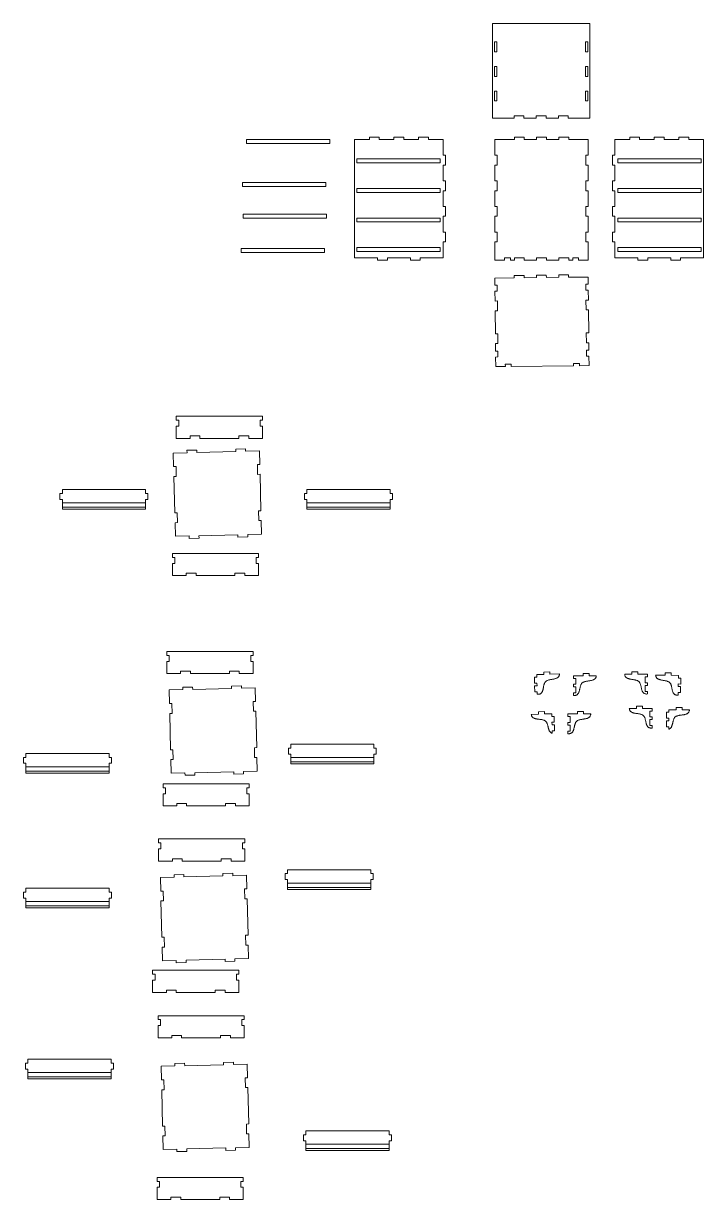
# Model space of a CAD drawing. Header units: millimetres. Extents: x -2066 to 5505, y -2840 to 3131.
# Drawn here: x -2066 to 1388, y -2840 to 3131 of the extents above; entities that cross this region are included whole.
import ezdxf

# ---------------------------------------------------------------- set-up
doc = ezdxf.new("R2010")
doc.units = ezdxf.units.MM

msp = doc.modelspace()

# ---------------------------------------------------------------- linework, layer by layer
at = {"color": 7, "linetype": 'Continuous', "lineweight": 15}
for p, q in [((316.3, 2650.8), (316.3, 3131)), ((810.3, 3131), (316.3, 3131)), ((810.3, 3131), (810.3, 2650.8)), ((338.3, 3037.8), (326.3, 3037.8)), ((326.3, 2987.8), (326.3, 3037.8)), ((338.3, 2987.8), (326.3, 2987.8)), ((338.3, 2987.8), (338.3, 3037.8)), ((788.3, 3037.8), (800.3, 3037.8)), ((788.3, 3037.8), (788.3, 2987.8)), ((788.3, 2987.8), (800.3, 2987.8)), ((800.3, 3037.8), (800.3, 2987.8)), ((326.3, 2862.8), (326.3, 2912.8)), ((338.3, 2912.8), (326.3, 2912.8)), ((338.3, 2862.8), (338.3, 2912.8)), ((788.3, 2912.8), (788.3, 2862.8)), ((788.3, 2912.8), (800.3, 2912.8)), ((800.3, 2912.8), (800.3, 2862.8)), ((338.3, 2862.8), (326.3, 2862.8)), ((788.3, 2862.8), (800.3, 2862.8)), ((326.3, 2737.8), (326.3, 2787.8)), ((338.3, 2787.8), (326.3, 2787.8)), ((338.3, 2737.8), (338.3, 2787.8)), ((788.3, 2787.8), (788.3, 2737.8)), ((788.3, 2787.8), (800.3, 2787.8)), ((800.3, 2787.8), (800.3, 2737.8)), ((338.3, 2737.8), (326.3, 2737.8)), ((788.3, 2737.8), (800.3, 2737.8)), ((425.5, 2650.8), (316.3, 2650.8)), ((475.5, 2662.8), (425.5, 2662.8)), ((425.5, 2662.8), (425.5, 2650.8)), ((475.5, 2662.8), (475.5, 2650.8)), ((538.3, 2650.8), (475.5, 2650.8)), ((588.3, 2662.8), (538.3, 2662.8)), ((538.3, 2662.8), (538.3, 2650.8)), ((588.3, 2662.8), (588.3, 2650.8)), ((651.2, 2650.8), (588.3, 2650.8)), ((701.2, 2662.8), (651.2, 2662.8)), ((651.2, 2662.8), (651.2, 2650.8)), ((701.2, 2662.8), (701.2, 2650.8)), ((810.3, 2650.8), (701.2, 2650.8)), ((-933.6, 2542.1), (-510.6, 2542.1)), ((-933.6, 2522.1), (-933.6, 2542.1)), ((-933.6, 2522.1), (-510.6, 2522.1)), ((-510.6, 2522.1), (-510.6, 2542.1)), ((-384.2, 1942.1), (-384.2, 2542.1)), ((-384.2, 2542.1), (-309.2, 2542.1)), ((-309.2, 2542.1), (-309.2, 2554.1)), ((-309.2, 2554.1), (-259.2, 2554.1)), ((-259.2, 2554.1), (-259.2, 2542.1)), ((-259.2, 2542.1), (-184.2, 2542.1)), ((-184.2, 2542.1), (-184.2, 2554.1)), ((-184.2, 2554.1), (-134.2, 2554.1)), ((-134.2, 2554.1), (-134.2, 2542.1)), ((-134.2, 2542.1), (-59.2, 2542.1)), ((-59.2, 2542.1), (-59.2, 2554.1)), ((-59.2, 2554.1), (-9.2, 2554.1)), ((-9.2, 2554.1), (-9.2, 2542.1)), ((-9.2, 2542.1), (65.8, 2542.1)), ((65.8, 2462.1), (65.8, 2542.1)), ((328.5, 2462.1), (328.5, 2542.1)), ((328.5, 2542.1), (427.6, 2542.1)), ((427.6, 2542.1), (427.6, 2554.1)), ((427.6, 2554.1), (477.6, 2554.1)), ((477.6, 2554.1), (477.6, 2542.1)), ((477.6, 2542.1), (540.5, 2542.1)), ((540.5, 2542.1), (540.5, 2554.1)), ((540.5, 2554.1), (590.5, 2554.1)), ((590.5, 2554.1), (590.5, 2542.1)), ((590.5, 2542.1), (653.3, 2542.1)), ((653.3, 2542.1), (653.3, 2554.1)), ((653.3, 2554.1), (703.3, 2554.1)), ((703.3, 2554.1), (703.3, 2542.1)), ((703.3, 2542.1), (802.5, 2542.1)), ((802.5, 2542.1), (802.5, 2462.1)), ((1013.1, 2542.1), (938.1, 2542.1)), ((938.1, 2542.1), (938.1, 2462.1)), ((1013.1, 2542.1), (1013.1, 2554.1)), ((1013.1, 2554.1), (1063.1, 2554.1)), ((1063.1, 2554.1), (1063.1, 2542.1)), ((1138.1, 2542.1), (1063.1, 2542.1)), ((1138.1, 2542.1), (1138.1, 2554.1)), ((1138.1, 2554.1), (1188.1, 2554.1)), ((1188.1, 2554.1), (1188.1, 2542.1)), ((1263.1, 2542.1), (1188.1, 2542.1)), ((1263.1, 2542.1), (1263.1, 2554.1)), ((1263.1, 2554.1), (1313.1, 2554.1)), ((1313.1, 2554.1), (1313.1, 2542.1)), ((1388.1, 2542.1), (1313.1, 2542.1)), ((1388.1, 2542.1), (1388.1, 1942.1)), ((65.8, 2462.1), (77.8, 2462.1)), ((77.8, 2462.1), (77.8, 2412.1)), ((328.5, 2462.1), (340.5, 2462.1)), ((340.5, 2462.1), (340.5, 2412.1)), ((790.5, 2462.1), (802.5, 2462.1)), ((790.5, 2412.1), (790.5, 2462.1)), ((926.1, 2412.1), (926.1, 2462.1)), ((938.1, 2462.1), (926.1, 2462.1)), ((50.8, 2443.4), (-372.2, 2443.4)), ((-372.2, 2443.4), (-372.2, 2423.4)), ((-372.2, 2423.4), (50.8, 2423.4)), ((50.8, 2423.4), (50.8, 2443.4)), ((65.8, 2412.1), (77.8, 2412.1)), ((65.8, 2332.1), (65.8, 2412.1)), ((328.5, 2332.1), (328.5, 2412.1)), ((340.5, 2412.1), (328.5, 2412.1)), ((802.5, 2412.1), (790.5, 2412.1)), ((802.5, 2412.1), (802.5, 2332.1)), ((938.1, 2412.1), (926.1, 2412.1)), ((938.1, 2412.1), (938.1, 2332.1)), ((1376.1, 2443.4), (953.1, 2443.4)), ((953.1, 2443.4), (953.1, 2423.4)), ((953.1, 2423.4), (1376.1, 2423.4)), ((1376.1, 2423.4), (1376.1, 2443.4)), ((65.8, 2332.1), (77.8, 2332.1)), ((77.8, 2332.1), (77.8, 2282.1)), ((328.5, 2332.1), (340.5, 2332.1)), ((340.5, 2332.1), (340.5, 2282.1)), ((790.5, 2332.1), (802.5, 2332.1)), ((790.5, 2282.1), (790.5, 2332.1)), ((926.1, 2282.1), (926.1, 2332.1)), ((938.1, 2332.1), (926.1, 2332.1)), ((-953.4, 2303.3), (-953.4, 2323.3)), ((-953.4, 2323.3), (-530.4, 2323.3)), ((-953.4, 2303.3), (-530.4, 2303.3)), ((-530.4, 2303.3), (-530.4, 2323.3)), ((50.8, 2293.4), (-372.2, 2293.4)), ((-372.2, 2293.4), (-372.2, 2273.4)), ((-372.2, 2273.4), (50.8, 2273.4)), ((50.8, 2273.4), (50.8, 2293.4)), ((65.8, 2282.1), (77.8, 2282.1)), ((65.8, 2202.1), (65.8, 2282.1)), ((328.5, 2202.1), (328.5, 2282.1)), ((340.5, 2282.1), (328.5, 2282.1)), ((802.5, 2282.1), (790.5, 2282.1)), ((802.5, 2282.1), (802.5, 2202.1)), ((938.1, 2282.1), (926.1, 2282.1)), ((938.1, 2282.1), (938.1, 2202.1)), ((1376.1, 2293.4), (953.1, 2293.4)), ((953.1, 2293.4), (953.1, 2273.4)), ((953.1, 2273.4), (1376.1, 2273.4)), ((1376.1, 2273.4), (1376.1, 2293.4)), ((-949.7, 2142.3), (-949.7, 2162.3)), ((-949.7, 2162.3), (-526.7, 2162.3)), ((-526.7, 2142.3), (-526.7, 2162.3)), ((65.8, 2202.1), (77.8, 2202.1)), ((65.8, 2152.1), (77.8, 2152.1)), ((65.8, 2072.1), (65.8, 2152.1)), ((77.8, 2202.1), (77.8, 2152.1)), ((328.5, 2202.1), (340.5, 2202.1)), ((328.5, 2072.1), (328.5, 2152.1)), ((340.5, 2152.1), (328.5, 2152.1)), ((340.5, 2202.1), (340.5, 2152.1)), ((790.5, 2202.1), (802.5, 2202.1)), ((790.5, 2152.1), (790.5, 2202.1)), ((802.5, 2152.1), (790.5, 2152.1)), ((802.5, 2152.1), (802.5, 2072.1)), ((926.1, 2152.1), (926.1, 2202.1)), ((938.1, 2202.1), (926.1, 2202.1)), ((938.1, 2152.1), (926.1, 2152.1)), ((938.1, 2152.1), (938.1, 2072.1)), ((-949.7, 2142.3), (-526.7, 2142.3)), ((50.8, 2143.4), (-372.2, 2143.4)), ((-372.2, 2143.4), (-372.2, 2123.4)), ((-372.2, 2123.4), (50.8, 2123.4)), ((50.8, 2123.4), (50.8, 2143.4)), ((1376.1, 2143.4), (953.1, 2143.4)), ((953.1, 2143.4), (953.1, 2123.4)), ((953.1, 2123.4), (1376.1, 2123.4)), ((1376.1, 2123.4), (1376.1, 2143.4)), ((65.8, 2072.1), (77.8, 2072.1)), ((77.8, 2072.1), (77.8, 2022.1)), ((328.5, 2072.1), (340.5, 2072.1)), ((340.5, 2072.1), (340.5, 2022.1)), ((790.5, 2072.1), (802.5, 2072.1)), ((790.5, 2022.1), (790.5, 2072.1)), ((926.1, 2022.1), (926.1, 2072.1)), ((938.1, 2072.1), (926.1, 2072.1)), ((-960.7, 1988.5), (-537.7, 1988.5)), ((-960.7, 1968.5), (-960.7, 1988.5)), ((-537.7, 1968.5), (-537.7, 1988.5)), ((50.8, 1993.4), (-372.2, 1993.4)), ((-372.2, 1993.4), (-372.2, 1973.4)), ((-372.2, 1973.4), (50.8, 1973.4)), ((50.8, 1973.4), (50.8, 1993.4)), ((65.8, 2022.1), (77.8, 2022.1)), ((65.8, 1942.1), (65.8, 2022.1)), ((328.5, 1930.1), (328.5, 2022.1)), ((340.5, 2022.1), (328.5, 2022.1)), ((802.5, 2022.1), (790.5, 2022.1)), ((802.5, 2022.1), (802.5, 1930.1)), ((938.1, 2022.1), (926.1, 2022.1)), ((938.1, 2022.1), (938.1, 1942.1)), ((1376.1, 1993.4), (953.1, 1993.4)), ((953.1, 1993.4), (953.1, 1973.4)), ((953.1, 1973.4), (1376.1, 1973.4)), ((1376.1, 1973.4), (1376.1, 1993.4)), ((-960.7, 1968.5), (-537.7, 1968.5)), ((-384.2, 1942.1), (-267.6, 1942.1)), ((-267.6, 1930.1), (-267.6, 1942.1)), ((-217.6, 1930.1), (-267.6, 1930.1)), ((-217.6, 1942.1), (-100.9, 1942.1)), ((-217.6, 1942.1), (-217.6, 1930.1)), ((-100.9, 1930.1), (-100.9, 1942.1)), ((-50.9, 1930.1), (-100.9, 1930.1)), ((-50.9, 1942.1), (65.8, 1942.1)), ((-50.9, 1942.1), (-50.9, 1930.1)), ((377.4, 1930.1), (328.5, 1930.1)), ((407.4, 1942.1), (377.4, 1942.1)), ((377.4, 1942.1), (377.4, 1930.1)), ((407.4, 1942.1), (407.4, 1930.1)), ((427.6, 1930.1), (407.4, 1930.1)), ((427.6, 1942.1), (477.6, 1942.1)), ((427.6, 1930.1), (427.6, 1942.1)), ((477.6, 1942.1), (477.6, 1930.1)), ((540.5, 1930.1), (477.6, 1930.1)), ((540.5, 1942.1), (590.5, 1942.1)), ((540.5, 1930.1), (540.5, 1942.1)), ((590.5, 1942.1), (590.5, 1930.1)), ((653.3, 1930.1), (590.5, 1930.1)), ((653.3, 1942.1), (703.3, 1942.1)), ((653.3, 1930.1), (653.3, 1942.1)), ((703.3, 1942.1), (703.3, 1930.1)), ((723.6, 1930.1), (703.3, 1930.1)), ((753.6, 1942.1), (723.6, 1942.1)), ((723.6, 1942.1), (723.6, 1930.1)), ((753.6, 1942.1), (753.6, 1930.1)), ((802.5, 1930.1), (753.6, 1930.1)), ((1054.8, 1942.1), (938.1, 1942.1)), ((1054.8, 1930.1), (1054.8, 1942.1)), ((1104.8, 1930.1), (1054.8, 1930.1)), ((1221.4, 1942.1), (1104.8, 1942.1)), ((1104.8, 1942.1), (1104.8, 1930.1)), ((1221.4, 1930.1), (1221.4, 1942.1)), ((1271.4, 1930.1), (1221.4, 1930.1)), ((1388.1, 1942.1), (1271.4, 1942.1)), ((1271.4, 1942.1), (1271.4, 1930.1)), ((426.9, 1851.8), (476.9, 1852.4)), ((427, 1839.8), (426.9, 1851.8)), ((477, 1840.4), (476.9, 1852.4)), ((539.7, 1853), (589.7, 1853.6)), ((539.8, 1841), (539.7, 1853)), ((589.8, 1841.6), (589.7, 1853.6)), ((652.6, 1854.3), (702.6, 1854.8)), ((652.7, 1842.3), (652.6, 1854.3)), ((702.7, 1842.8), (702.6, 1854.8)), ((427, 1839.8), (327.9, 1838.8)), ((328.2, 1801.9), (327.9, 1838.8)), ((328.2, 1801.9), (340.2, 1802)), ((340.2, 1802), (340.6, 1772)), ((539.8, 1841), (477, 1840.4)), ((652.7, 1842.3), (589.8, 1841.6)), ((801.8, 1843.8), (702.7, 1842.8)), ((790.2, 1806.8), (802.2, 1807)), ((790.5, 1776.8), (790.2, 1806.8)), ((802.2, 1807), (801.8, 1843.8)), ((340.6, 1772), (328.6, 1771.9)), ((329.1, 1722.1), (328.6, 1771.9)), ((802.5, 1777), (790.5, 1776.8)), ((803.1, 1727.2), (802.5, 1777)), ((341.1, 1722.3), (329.1, 1722.1)), ((341.6, 1672.3), (329.6, 1672.1)), ((330.9, 1555.5), (329.6, 1672.1)), ((341.6, 1672.3), (341.1, 1722.3)), ((791.1, 1727.1), (803.1, 1727.2)), ((791.1, 1727.1), (791.6, 1677.1)), ((791.6, 1677.1), (803.6, 1677.2)), ((804.9, 1560.5), (803.6, 1677.2)), ((342.9, 1555.6), (330.9, 1555.5)), ((343.4, 1505.6), (342.9, 1555.6)), ((792.9, 1560.4), (804.9, 1560.5)), ((792.9, 1560.4), (793.4, 1510.4)), ((343.4, 1505.6), (331.4, 1505.5)), ((331.8, 1467.7), (331.4, 1505.5)), ((793.4, 1510.4), (805.4, 1510.5)), ((805.8, 1472.8), (805.4, 1510.5)), ((331.8, 1467.7), (343.8, 1467.8)), ((344.1, 1437.8), (332.1, 1437.7)), ((332.7, 1388.8), (332.1, 1437.7)), ((343.8, 1467.8), (344.1, 1437.8)), ((793.8, 1472.6), (805.8, 1472.8)), ((794.1, 1442.6), (793.8, 1472.6)), ((806.1, 1442.8), (794.1, 1442.6)), ((806.6, 1393.9), (806.1, 1442.8)), ((381.5, 1389.3), (332.7, 1388.8)), ((381.4, 1401.3), (411.4, 1401.7)), ((381.5, 1389.3), (381.4, 1401.3)), ((411.4, 1401.7), (411.5, 1389.7)), ((727.7, 1393), (411.5, 1389.7)), ((727.6, 1405), (757.6, 1405.3)), ((727.7, 1393), (727.6, 1405)), ((757.6, 1405.3), (757.7, 1393.3)), ((806.6, 1393.9), (757.7, 1393.3)), ((-1289.9, 1116.9), (-1289.9, 1136.9)), ((-1289.9, 1136.9), (-852.3, 1136.9)), ((-852.3, 1136.9), (-852.3, 1116.9)), ((-1277.9, 1116.9), (-1289.9, 1116.9)), ((-1289.9, 1024.8), (-1289.9, 1086.9)), ((-1277.9, 1086.9), (-1289.9, 1086.9)), ((-1277.9, 1086.9), (-1277.9, 1116.9)), ((-864.3, 1116.9), (-852.3, 1116.9)), ((-864.3, 1116.9), (-864.3, 1086.9)), ((-864.3, 1086.9), (-852.3, 1086.9)), ((-852.3, 1086.9), (-852.3, 1024.8)), ((-1220, 1024.8), (-1289.9, 1024.8)), ((-1170, 1036.8), (-1220, 1036.8)), ((-1220, 1036.8), (-1220, 1024.8)), ((-1170, 1036.8), (-1170, 1024.8)), ((-972.2, 1024.8), (-1170, 1024.8)), ((-922.2, 1036.8), (-972.2, 1036.8)), ((-972.2, 1036.8), (-972.2, 1024.8)), ((-922.2, 1036.8), (-922.2, 1024.8)), ((-852.3, 1024.8), (-922.2, 1024.8)), ((-1235.7, 964), (-1185.7, 965.2)), ((-1235.4, 952), (-1235.7, 964)), ((-1185.7, 965.2), (-1185.4, 953.2)), ((-987.6, 958.2), (-1185.4, 953.2)), ((-987.9, 970.2), (-938, 971.4)), ((-987.6, 958.2), (-987.9, 970.2)), ((-938, 971.4), (-937.7, 959.4)), ((-867.8, 961.2), (-937.7, 959.4)), ((-866.1, 892.1), (-867.8, 961.2)), ((-1235.4, 952), (-1305.3, 950.2)), ((-1303.5, 881.1), (-1305.3, 950.2)), ((-1303.5, 881.1), (-1291.5, 881.4)), ((-1291.5, 881.4), (-1290.3, 831.5)), ((-878.1, 891.8), (-866.1, 892.1)), ((-876.8, 841.8), (-878.1, 891.8)), ((-864.8, 842.1), (-876.8, 841.8)), ((-860.2, 657.4), (-864.8, 842.1)), ((-1290.3, 831.5), (-1302.3, 831.2)), ((-1297.6, 646.4), (-1302.3, 831.2)), ((-1880.9, 745.1), (-1880.9, 715.1)), ((-1868.9, 745.1), (-1880.9, 745.1)), ((-1868.9, 765.1), (-1868.9, 745.1)), ((-1445.9, 765.1), (-1868.9, 765.1)), ((-1445.9, 765.1), (-1445.9, 745.1)), ((-1433.9, 745.1), (-1445.9, 745.1)), ((-1433.9, 715.1), (-1433.9, 745.1)), ((-638.3, 745.1), (-638.3, 715.1)), ((-626.3, 745.1), (-638.3, 745.1)), ((-626.3, 745.1), (-626.3, 765.1)), ((-626.3, 765.1), (-203.3, 765.1)), ((-203.3, 745.1), (-203.3, 765.1)), ((-191.3, 745.1), (-203.3, 745.1)), ((-191.3, 715.1), (-191.3, 745.1)), ((-1880.9, 715.1), (-1868.9, 715.1)), ((-1868.9, 715.1), (-1868.9, 697.1)), ((-1445.9, 697.1), (-1868.9, 697.1)), ((-1868.9, 697.1), (-1868.9, 675.1)), ((-1445.9, 675.1), (-1868.9, 675.1)), ((-1868.9, 675.1), (-1868.9, 665.1)), ((-1445.9, 665.1), (-1868.9, 665.1)), ((-1445.9, 715.1), (-1433.9, 715.1)), ((-1445.9, 715.1), (-1445.9, 697.1)), ((-1445.9, 697.1), (-1445.9, 675.1)), ((-1445.9, 675.1), (-1445.9, 665.1)), ((-872.2, 657.1), (-860.2, 657.4)), ((-870.9, 607.1), (-872.2, 657.1)), ((-638.3, 715.1), (-626.3, 715.1)), ((-626.3, 697.1), (-626.3, 715.1)), ((-626.3, 697.1), (-203.3, 697.1)), ((-626.3, 675.1), (-626.3, 697.1)), ((-626.3, 675.1), (-203.3, 675.1)), ((-626.3, 665.1), (-626.3, 675.1)), ((-626.3, 665.1), (-203.3, 665.1)), ((-203.3, 715.1), (-191.3, 715.1)), ((-203.3, 697.1), (-203.3, 715.1)), ((-203.3, 675.1), (-203.3, 697.1)), ((-203.3, 665.1), (-203.3, 675.1)), ((-1297.6, 646.4), (-1285.6, 646.7)), ((-1285.6, 646.7), (-1284.4, 596.7)), ((-858.9, 607.4), (-870.9, 607.1)), ((-857.2, 538.3), (-858.9, 607.4)), ((-1284.4, 596.7), (-1296.4, 596.4)), ((-1294.6, 527.3), (-1296.4, 596.4)), ((-857.2, 538.3), (-927, 536.6)), ((-1224.8, 529.1), (-1294.6, 527.3)), ((-1224.5, 517.1), (-1224.8, 529.1)), ((-1174.5, 518.4), (-1224.5, 517.1)), ((-977, 535.3), (-1174.8, 530.4)), ((-1174.8, 530.4), (-1174.5, 518.4)), ((-976.7, 523.3), (-977, 535.3)), ((-926.7, 524.6), (-976.7, 523.3)), ((-927, 536.6), (-926.7, 524.6)), ((-872, 439.7), (-1309.6, 439.7)), ((-1309.6, 439.7), (-1309.6, 419.7)), ((-1297.6, 419.7), (-1309.6, 419.7)), ((-1297.6, 389.7), (-1297.6, 419.7)), ((-884, 419.7), (-872, 419.7)), ((-884, 419.7), (-884, 389.7)), ((-872, 419.7), (-872, 439.7)), ((-1309.6, 389.7), (-1309.6, 327.6)), ((-1297.6, 389.7), (-1309.6, 389.7)), ((-884, 389.7), (-872, 389.7)), ((-872, 327.6), (-872, 389.7)), ((-1309.6, 327.6), (-1239.7, 327.6)), ((-1189.7, 339.6), (-1239.7, 339.6)), ((-1239.7, 339.6), (-1239.7, 327.6)), ((-1189.7, 339.6), (-1189.7, 327.6)), ((-1189.7, 327.6), (-991.9, 327.6)), ((-991.9, 339.6), (-991.9, 327.6)), ((-941.9, 339.6), (-991.9, 339.6)), ((-941.9, 339.6), (-941.9, 327.6)), ((-941.9, 327.6), (-872, 327.6)), ((-1337.7, -77.7), (-1337.7, -57.7)), ((-1337.7, -57.7), (-900.1, -57.7)), ((-900.1, -57.7), (-900.1, -77.7)), ((-1325.7, -77.7), (-1337.7, -77.7)), ((-1337.7, -169.8), (-1337.7, -107.7)), ((-1325.7, -107.7), (-1337.7, -107.7)), ((-1325.7, -107.7), (-1325.7, -77.7)), ((-912.1, -77.7), (-900.1, -77.7)), ((-912.1, -77.7), (-912.1, -107.7)), ((-912.1, -107.7), (-900.1, -107.7)), ((-900.1, -107.7), (-900.1, -169.8)), ((-1267.9, -169.8), (-1337.7, -169.8)), ((-1217.9, -157.8), (-1267.9, -157.8)), ((-1267.9, -157.8), (-1267.9, -169.8)), ((-1217.9, -157.8), (-1217.9, -169.8)), ((-1020, -169.8), (-1217.9, -169.8)), ((-970, -157.8), (-1020, -157.8)), ((-1020, -157.8), (-1020, -169.8)), ((-970, -157.8), (-970, -169.8)), ((-900.1, -169.8), (-970, -169.8)), ((540.8, -174.8), (577.6, -173.7)), ((541.2, -188.1), (540.8, -174.8)), ((577.3, -161.7), (607.3, -160.9)), ((577.6, -173.7), (577.3, -161.7)), ((607.6, -172.8), (607.3, -160.9)), ((607.6, -172.8), (656.5, -171.4)), ((776.6, -180.5), (776.6, -168.5)), ((776.6, -168.5), (806.6, -168.5)), ((806.6, -180.5), (806.6, -168.5)), ((1024.9, -173.2), (988, -173.2)), ((1024.9, -161.2), (1054.9, -161.2)), ((1024.9, -173.2), (1024.9, -161.2)), ((1054.9, -173.2), (1054.9, -161.2)), ((1103.8, -173.2), (1054.9, -173.2)), ((1103.8, -186.5), (1103.8, -173.2)), ((1145.1, -177.1), (1194, -177.9)), ((1194, -177.9), (1194.2, -165.9)), ((1194.2, -165.9), (1224.2, -166.4)), ((1224, -178.4), (1224.2, -166.4)), ((1224, -178.4), (1260.9, -179)), ((1260.9, -179), (1260.7, -192.3)), ((-1257, -239), (-1207.1, -237.8)), ((-1207.1, -237.8), (-1206.8, -249.8)), ((-1009.3, -232.8), (-959.3, -231.6)), ((-1009, -244.8), (-1009.3, -232.8)), ((-959.3, -231.6), (-959, -243.6)), ((529.2, -188.4), (541.2, -188.1)), ((530, -218.4), (529.2, -188.4)), ((542, -218.1), (530, -218.4)), ((530.4, -231.8), (542.4, -231.4)), ((531.3, -261.7), (530.4, -231.8)), ((542.4, -231.4), (542, -218.1)), ((727.7, -180.5), (727.7, -193.9)), ((776.6, -180.5), (727.7, -180.5)), ((739.7, -193.9), (727.7, -193.9)), ((739.7, -223.9), (727.7, -223.9)), ((727.7, -223.9), (727.7, -237.2)), ((739.7, -237.2), (727.7, -237.2)), ((739.7, -223.9), (739.7, -193.9)), ((739.7, -267.2), (739.7, -237.2)), ((843.5, -180.5), (806.6, -180.5)), ((1091.8, -186.5), (1091.8, -216.5)), ((1091.8, -186.5), (1103.8, -186.5)), ((1091.8, -216.5), (1103.8, -216.5)), ((1091.8, -229.9), (1103.8, -229.9)), ((1091.8, -229.9), (1091.8, -259.9)), ((1103.8, -229.9), (1103.8, -216.5)), ((1260.2, -222.3), (1260, -235.6)), ((1260, -235.6), (1272, -235.8)), ((1272.2, -222.5), (1260.2, -222.3)), ((1260.7, -192.3), (1272.7, -192.5)), ((1272, -235.8), (1271.5, -265.8)), ((1272.7, -192.5), (1272.2, -222.5)), ((-1256.7, -251), (-1326.6, -252.8)), ((-1324.9, -321.9), (-1326.6, -252.8)), ((-1256.7, -251), (-1257, -239)), ((-1009, -244.8), (-1206.8, -249.8)), ((-889.1, -241.8), (-959, -243.6)), ((-887.4, -310.9), (-889.1, -241.8)), ((543.3, -261.4), (531.3, -261.7)), ((543.6, -274.7), (543.3, -261.4)), ((727.7, -267.2), (727.7, -280.5)), ((739.7, -267.2), (727.7, -267.2)), ((1091.8, -259.9), (1103.8, -259.9)), ((1103.8, -273.2), (1103.8, -259.9)), ((1259.5, -265.6), (1259.3, -279)), ((1271.5, -265.8), (1259.5, -265.6)), ((-1324.9, -321.9), (-1312.9, -321.6)), ((-1312.9, -321.6), (-1311.6, -371.6)), ((-899.4, -311.2), (-887.4, -310.9)), ((-898.1, -361.2), (-899.4, -311.2)), ((1011.2, -346.3), (1048.1, -346.3)), ((1048.1, -346.3), (1048.1, -334.3)), ((1048.1, -334.3), (1078.1, -334.3)), ((1078.1, -346.3), (1078.1, -334.3)), ((1078.1, -346.3), (1127, -346.3)), ((1127, -346.3), (1127, -359.6)), ((1212.8, -352.8), (1212.6, -366.1)), ((1212.8, -352.8), (1249.7, -353.4)), ((1249.7, -353.4), (1249.9, -341.4)), ((1249.9, -341.4), (1279.9, -341.8)), ((1279.7, -353.8), (1279.9, -341.8)), ((1279.7, -353.8), (1316.6, -354.4)), ((-1311.6, -371.6), (-1323.6, -371.9)), ((-1319, -556.6), (-1323.6, -371.9)), ((-886.1, -360.9), (-898.1, -361.2)), ((-881.5, -545.6), (-886.1, -360.9)), ((513.4, -376.5), (550.3, -375.5)), ((549.9, -363.5), (579.9, -362.7)), ((550.3, -375.5), (549.9, -363.5)), ((580.3, -374.7), (579.9, -362.7)), ((580.3, -374.7), (617.1, -373.7)), ((617.1, -373.7), (617.5, -387)), ((617.5, -387), (629.5, -386.7)), ((630.3, -416.7), (618.3, -417)), ((618.3, -417), (618.7, -430.3)), ((629.5, -386.7), (630.3, -416.7)), ((699.5, -388), (699.5, -374.7)), ((699.5, -374.7), (748.4, -374.7)), ((711.5, -388), (699.5, -388)), ((711.5, -418), (711.5, -388)), ((748.4, -374.7), (748.4, -362.7)), ((748.4, -362.7), (778.4, -362.7)), ((778.4, -374.7), (778.4, -362.7)), ((778.4, -374.7), (815.3, -374.7)), ((1115, -359.6), (1115, -389.6)), ((1127, -359.6), (1115, -359.6)), ((1115, -389.6), (1127, -389.6)), ((1127, -402.9), (1115, -402.9)), ((1115, -402.9), (1115, -432.9)), ((1127, -389.6), (1127, -402.9)), ((1199.5, -439.3), (1200, -409.3)), ((1212, -409.4), (1200, -409.3)), ((1200.2, -395.9), (1200.6, -365.9)), ((1200.2, -395.9), (1212.2, -396.1)), ((1212.6, -366.1), (1200.6, -365.9)), ((1212.2, -396.1), (1212, -409.4)), ((618.7, -430.3), (630.7, -430)), ((631.5, -460), (619.5, -460.3)), ((619.5, -460.3), (619.8, -472.8)), ((630.7, -430), (631.5, -460)), ((699.5, -431.3), (699.5, -418)), ((699.5, -418), (711.5, -418)), ((711.5, -431.3), (699.5, -431.3)), ((699.5, -461.3), (711.5, -461.3)), ((699.5, -474.7), (699.5, -461.3)), ((711.5, -461.3), (711.5, -431.3)), ((1115, -432.9), (1127, -432.9)), ((1127, -432.9), (1127, -446.3)), ((1199.5, -439.3), (1211.5, -439.4)), ((1211.5, -439.4), (1211.3, -452)), ((-708.9, -547.9), (-708.9, -527.9)), ((-708.9, -527.9), (-285.9, -527.9)), ((-285.9, -547.9), (-285.9, -527.9)), ((-2066.2, -595.1), (-2066.2, -625.1)), ((-2054.2, -595.1), (-2066.2, -595.1)), ((-2054.2, -575.1), (-2054.2, -595.1)), ((-1631.2, -575.1), (-2054.2, -575.1)), ((-1631.2, -575.1), (-1631.2, -595.1)), ((-1619.2, -595.1), (-1631.2, -595.1)), ((-1619.2, -625.1), (-1619.2, -595.1)), ((-1319, -556.6), (-1307, -556.3)), ((-1307, -556.3), (-1305.7, -606.3)), ((-893.5, -545.9), (-881.5, -545.6)), ((-892.2, -595.9), (-893.5, -545.9)), ((-880.2, -595.6), (-892.2, -595.9)), ((-878.5, -664.7), (-880.2, -595.6)), ((-720.9, -547.9), (-720.9, -577.9)), ((-708.9, -547.9), (-720.9, -547.9)), ((-720.9, -577.9), (-708.9, -577.9)), ((-708.9, -595.9), (-708.9, -577.9)), ((-708.9, -595.9), (-285.9, -595.9)), ((-708.9, -617.9), (-708.9, -595.9)), ((-273.9, -547.9), (-285.9, -547.9)), ((-285.9, -577.9), (-273.9, -577.9)), ((-285.9, -595.9), (-285.9, -577.9)), ((-285.9, -617.9), (-285.9, -595.9)), ((-273.9, -577.9), (-273.9, -547.9)), ((-2066.2, -625.1), (-2054.2, -625.1)), ((-2054.2, -625.1), (-2054.2, -643.1)), ((-1631.2, -643.1), (-2054.2, -643.1)), ((-2054.2, -643.1), (-2054.2, -665.1)), ((-1631.2, -625.1), (-1619.2, -625.1)), ((-1631.2, -625.1), (-1631.2, -643.1)), ((-1631.2, -643.1), (-1631.2, -665.1)), ((-1305.7, -606.3), (-1317.7, -606.6)), ((-1316, -675.7), (-1317.7, -606.6)), ((-708.9, -617.9), (-285.9, -617.9)), ((-708.9, -627.9), (-708.9, -617.9)), ((-708.9, -627.9), (-285.9, -627.9)), ((-285.9, -627.9), (-285.9, -617.9)), ((-1631.2, -665.1), (-2054.2, -665.1)), ((-2054.2, -665.1), (-2054.2, -675.1)), ((-1631.2, -675.1), (-2054.2, -675.1)), ((-1631.2, -665.1), (-1631.2, -675.1)), ((-1246.1, -673.9), (-1316, -675.7)), ((-1245.8, -685.9), (-1246.1, -673.9)), ((-1195.8, -684.6), (-1245.8, -685.9)), ((-998.3, -667.7), (-1196.1, -672.7)), ((-1196.1, -672.7), (-1195.8, -684.6)), ((-998, -679.7), (-998.3, -667.7)), ((-948.1, -678.4), (-998, -679.7)), ((-878.5, -664.7), (-948.4, -666.4)), ((-948.4, -666.4), (-948.1, -678.4)), ((-1357.4, -729.6), (-1357.4, -749.6)), ((-919.8, -729.6), (-1357.4, -729.6)), ((-1345.4, -749.6), (-1357.4, -749.6)), ((-1345.4, -779.6), (-1345.4, -749.6)), ((-931.8, -749.6), (-919.8, -749.6)), ((-931.8, -749.6), (-931.8, -779.6)), ((-919.8, -749.6), (-919.8, -729.6)), ((-1357.4, -779.6), (-1357.4, -841.7)), ((-1345.4, -779.6), (-1357.4, -779.6)), ((-1237.5, -829.7), (-1287.5, -829.7)), ((-1287.5, -829.7), (-1287.5, -841.7)), ((-1237.5, -829.7), (-1237.5, -841.7)), ((-989.6, -829.7), (-1039.6, -829.7)), ((-1039.6, -829.7), (-1039.6, -841.7)), ((-989.6, -829.7), (-989.6, -841.7)), ((-931.8, -779.6), (-919.8, -779.6)), ((-919.8, -841.7), (-919.8, -779.6)), ((-1357.4, -841.7), (-1287.5, -841.7)), ((-1237.5, -841.7), (-1039.6, -841.7)), ((-989.6, -841.7), (-919.8, -841.7)), ((-1379.8, -1029.4), (-1379.8, -1009.4)), ((-1379.8, -1009.4), (-942.2, -1009.4)), ((-942.2, -1009.4), (-942.2, -1029.4)), ((-1367.8, -1029.4), (-1379.8, -1029.4)), ((-1379.8, -1121.5), (-1379.8, -1059.4)), ((-1367.8, -1059.4), (-1379.8, -1059.4)), ((-1367.8, -1059.4), (-1367.8, -1029.4)), ((-954.2, -1029.4), (-942.2, -1029.4)), ((-954.2, -1029.4), (-954.2, -1059.4)), ((-954.2, -1059.4), (-942.2, -1059.4)), ((-942.2, -1059.4), (-942.2, -1121.5)), ((-1310, -1121.5), (-1379.8, -1121.5)), ((-1310, -1109.5), (-1310, -1121.5)), ((-1260, -1109.5), (-1310, -1109.5)), ((-1260, -1109.5), (-1260, -1121.5)), ((-1062.1, -1121.5), (-1260, -1121.5)), ((-1012.1, -1109.5), (-1062.1, -1109.5)), ((-1062.1, -1109.5), (-1062.1, -1121.5)), ((-1012.1, -1109.5), (-1012.1, -1121.5)), ((-942.2, -1121.5), (-1012.1, -1121.5)), ((-1301.2, -1191.2), (-1251.3, -1189.9)), ((-1300.9, -1203.2), (-1301.2, -1191.2)), ((-1251.3, -1189.9), (-1251, -1201.9)), ((-1053.5, -1184.9), (-1003.5, -1183.7)), ((-1053.2, -1196.9), (-1053.5, -1184.9)), ((-1003.5, -1183.7), (-1003.2, -1195.7)), ((-933.3, -1193.9), (-1003.2, -1195.7)), ((-931.6, -1263), (-933.3, -1193.9)), ((-736.7, -1185.2), (-736.7, -1215.2)), ((-724.7, -1185.2), (-736.7, -1185.2)), ((-724.7, -1185.2), (-724.7, -1165.2)), ((-724.7, -1165.2), (-301.7, -1165.2)), ((-301.7, -1185.2), (-301.7, -1165.2)), ((-289.7, -1185.2), (-301.7, -1185.2)), ((-289.7, -1215.2), (-289.7, -1185.2)), ((-1300.9, -1203.2), (-1370.8, -1204.9)), ((-1369.1, -1274), (-1370.8, -1204.9)), ((-1053.2, -1196.9), (-1251, -1201.9)), ((-736.7, -1215.2), (-724.7, -1215.2)), ((-724.7, -1233.2), (-724.7, -1215.2)), ((-724.7, -1233.2), (-301.7, -1233.2)), ((-724.7, -1255.2), (-724.7, -1233.2)), ((-301.7, -1215.2), (-289.7, -1215.2)), ((-301.7, -1233.2), (-301.7, -1215.2)), ((-301.7, -1255.2), (-301.7, -1233.2)), ((-2066.2, -1279.6), (-2066.2, -1309.6)), ((-2054.2, -1279.6), (-2066.2, -1279.6)), ((-2066.2, -1309.6), (-2054.2, -1309.6)), ((-2054.2, -1259.6), (-2054.2, -1279.6)), ((-1631.2, -1259.6), (-2054.2, -1259.6)), ((-2054.2, -1309.6), (-2054.2, -1327.6)), ((-1631.2, -1259.6), (-1631.2, -1279.6)), ((-1619.2, -1279.6), (-1631.2, -1279.6)), ((-1631.2, -1309.6), (-1619.2, -1309.6)), ((-1631.2, -1309.6), (-1631.2, -1327.6)), ((-1619.2, -1309.6), (-1619.2, -1279.6)), ((-1369.1, -1274), (-1357.1, -1273.7)), ((-1357.1, -1273.7), (-1355.8, -1323.7)), ((-943.6, -1263.3), (-931.6, -1263)), ((-942.3, -1313.3), (-943.6, -1263.3)), ((-930.3, -1313), (-942.3, -1313.3)), ((-925.7, -1497.7), (-930.3, -1313)), ((-724.7, -1255.2), (-301.7, -1255.2)), ((-724.7, -1265.2), (-724.7, -1255.2)), ((-724.7, -1265.2), (-301.7, -1265.2)), ((-301.7, -1265.2), (-301.7, -1255.2)), ((-1631.2, -1327.6), (-2054.2, -1327.6)), ((-2054.2, -1327.6), (-2054.2, -1349.6)), ((-1631.2, -1349.6), (-2054.2, -1349.6)), ((-2054.2, -1349.6), (-2054.2, -1359.6)), ((-1631.2, -1359.6), (-2054.2, -1359.6)), ((-1631.2, -1327.6), (-1631.2, -1349.6)), ((-1631.2, -1349.6), (-1631.2, -1359.6)), ((-1355.8, -1323.7), (-1367.8, -1324)), ((-1363.2, -1508.7), (-1367.8, -1324)), ((-1363.2, -1508.7), (-1351.2, -1508.4)), ((-1351.2, -1508.4), (-1349.9, -1558.4)), ((-937.7, -1498), (-925.7, -1497.7)), ((-936.4, -1548), (-937.7, -1498)), ((-924.4, -1547.7), (-936.4, -1548)), ((-922.7, -1616.8), (-924.4, -1547.7)), ((-1349.9, -1558.4), (-1361.9, -1558.7)), ((-1360.2, -1627.8), (-1361.9, -1558.7)), ((-1290.3, -1626), (-1360.2, -1627.8)), ((-1290, -1638), (-1290.3, -1626)), ((-1240, -1636.8), (-1290, -1638)), ((-1042.5, -1619.8), (-1240.3, -1624.8)), ((-1240.3, -1624.8), (-1240, -1636.8)), ((-1042.2, -1631.8), (-1042.5, -1619.8)), ((-992.3, -1630.5), (-1042.2, -1631.8)), ((-922.7, -1616.8), (-992.6, -1618.5)), ((-992.6, -1618.5), (-992.3, -1630.5)), ((-1410.1, -1676.2), (-1410.1, -1696.2)), ((-972.5, -1676.2), (-1410.1, -1676.2)), ((-1398.1, -1696.2), (-1410.1, -1696.2)), ((-1410.1, -1726.2), (-1410.1, -1788.3)), ((-1398.1, -1726.2), (-1410.1, -1726.2)), ((-1398.1, -1726.2), (-1398.1, -1696.2)), ((-984.5, -1696.2), (-972.5, -1696.2)), ((-984.5, -1696.2), (-984.5, -1726.2)), ((-984.5, -1726.2), (-972.5, -1726.2)), ((-972.5, -1696.2), (-972.5, -1676.2)), ((-972.5, -1788.3), (-972.5, -1726.2)), ((-1410.1, -1788.3), (-1340.3, -1788.3)), ((-1290.3, -1776.3), (-1340.3, -1776.3)), ((-1340.3, -1776.3), (-1340.3, -1788.3)), ((-1290.3, -1776.3), (-1290.3, -1788.3)), ((-1290.3, -1788.3), (-1092.4, -1788.3)), ((-1042.4, -1776.3), (-1092.4, -1776.3)), ((-1092.4, -1776.3), (-1092.4, -1788.3)), ((-1042.4, -1776.3), (-1042.4, -1788.3)), ((-1042.4, -1788.3), (-972.5, -1788.3)), ((-1382.7, -1926.6), (-1382.7, -1906.6)), ((-1382.7, -1906.6), (-945.1, -1906.6)), ((-945.1, -1906.6), (-945.1, -1926.6)), ((-1370.7, -1926.6), (-1382.7, -1926.6)), ((-1382.7, -2018.7), (-1382.7, -1956.6)), ((-1370.7, -1956.6), (-1382.7, -1956.6)), ((-1370.7, -1956.6), (-1370.7, -1926.6)), ((-957.1, -1926.6), (-945.1, -1926.6)), ((-957.1, -1926.6), (-957.1, -1956.6)), ((-957.1, -1956.6), (-945.1, -1956.6)), ((-945.1, -1956.6), (-945.1, -2018.7)), ((-1312.9, -2018.7), (-1382.7, -2018.7)), ((-1262.9, -2006.7), (-1312.9, -2006.7)), ((-1312.9, -2006.7), (-1312.9, -2018.7)), ((-1262.9, -2006.7), (-1262.9, -2018.7)), ((-1065, -2018.7), (-1262.9, -2018.7)), ((-1015, -2006.7), (-1065, -2006.7)), ((-1065, -2006.7), (-1065, -2018.7)), ((-1015, -2006.7), (-1015, -2018.7)), ((-945.1, -2018.7), (-1015, -2018.7)), ((-2055.6, -2147.3), (-2055.6, -2177.3)), ((-2043.6, -2147.3), (-2055.6, -2147.3)), ((-2043.6, -2127.3), (-2043.6, -2147.3)), ((-1620.6, -2127.3), (-2043.6, -2127.3)), ((-1620.6, -2127.3), (-1620.6, -2147.3)), ((-1608.6, -2147.3), (-1620.6, -2147.3)), ((-1608.6, -2177.3), (-1608.6, -2147.3)), ((-1297.7, -2149.7), (-1247.7, -2148.4)), ((-1247.7, -2148.4), (-1247.4, -2160.4)), ((-1049.9, -2143.5), (-999.9, -2142.2)), ((-1049.6, -2155.5), (-1049.9, -2143.5)), ((-999.9, -2142.2), (-999.6, -2154.2)), ((-2055.6, -2177.3), (-2043.6, -2177.3)), ((-2043.6, -2177.3), (-2043.6, -2195.3)), ((-1620.6, -2195.3), (-2043.6, -2195.3)), ((-2043.6, -2195.3), (-2043.6, -2217.3)), ((-1620.6, -2177.3), (-1608.6, -2177.3)), ((-1620.6, -2177.3), (-1620.6, -2195.3)), ((-1620.6, -2195.3), (-1620.6, -2217.3)), ((-1297.4, -2161.7), (-1367.2, -2163.4)), ((-1365.5, -2232.5), (-1367.2, -2163.4)), ((-1297.4, -2161.7), (-1297.7, -2149.7)), ((-1049.6, -2155.5), (-1247.4, -2160.4)), ((-929.8, -2152.5), (-999.6, -2154.2)), ((-928.1, -2221.5), (-929.8, -2152.5)), ((-1620.6, -2217.3), (-2043.6, -2217.3)), ((-2043.6, -2217.3), (-2043.6, -2227.3)), ((-1620.6, -2227.3), (-2043.6, -2227.3)), ((-1620.6, -2217.3), (-1620.6, -2227.3)), ((-1365.5, -2232.5), (-1353.5, -2232.2)), ((-1353.5, -2232.2), (-1352.3, -2282.2)), ((-940, -2221.8), (-928.1, -2221.5)), ((-938.8, -2271.8), (-940, -2221.8)), ((-1352.3, -2282.2), (-1364.3, -2282.5)), ((-1359.6, -2467.3), (-1364.3, -2282.5)), ((-926.8, -2271.5), (-938.8, -2271.8)), ((-922.2, -2456.3), (-926.8, -2271.5)), ((-1359.6, -2467.3), (-1347.6, -2467)), ((-1347.6, -2467), (-1346.4, -2516.9)), ((-934.1, -2456.6), (-922.2, -2456.3)), ((-932.9, -2506.6), (-934.1, -2456.6)), ((-920.9, -2506.3), (-932.9, -2506.6)), ((-919.2, -2575.3), (-920.9, -2506.3)), ((-631.7, -2511.4), (-631.7, -2491.4)), ((-631.7, -2491.4), (-208.7, -2491.4)), ((-208.7, -2511.4), (-208.7, -2491.4)), ((-1346.4, -2516.9), (-1358.4, -2517.2)), ((-1356.6, -2586.3), (-1358.4, -2517.2)), ((-643.7, -2511.4), (-643.7, -2541.4)), ((-631.7, -2511.4), (-643.7, -2511.4)), ((-643.7, -2541.4), (-631.7, -2541.4)), ((-631.7, -2559.4), (-631.7, -2541.4)), ((-631.7, -2559.4), (-208.7, -2559.4)), ((-631.7, -2581.4), (-631.7, -2559.4)), ((-196.7, -2511.4), (-208.7, -2511.4)), ((-208.7, -2541.4), (-196.7, -2541.4)), ((-208.7, -2559.4), (-208.7, -2541.4)), ((-208.7, -2581.4), (-208.7, -2559.4)), ((-196.7, -2541.4), (-196.7, -2511.4)), ((-1286.8, -2584.6), (-1356.6, -2586.3)), ((-1286.5, -2596.6), (-1286.8, -2584.6)), ((-1236.5, -2595.3), (-1286.5, -2596.6)), ((-1039, -2578.3), (-1236.8, -2583.3)), ((-1236.8, -2583.3), (-1236.5, -2595.3)), ((-1038.7, -2590.3), (-1039, -2578.3)), ((-988.7, -2589.1), (-1038.7, -2590.3)), ((-919.2, -2575.3), (-989, -2577.1)), ((-989, -2577.1), (-988.7, -2589.1)), ((-631.7, -2581.4), (-208.7, -2581.4)), ((-631.7, -2591.4), (-631.7, -2581.4)), ((-631.7, -2591.4), (-208.7, -2591.4)), ((-208.7, -2591.4), (-208.7, -2581.4)), ((-1387.3, -2727.6), (-1387.3, -2747.6)), ((-949.7, -2727.6), (-1387.3, -2727.6)), ((-949.7, -2747.6), (-949.7, -2727.6)), ((-1375.3, -2747.6), (-1387.3, -2747.6)), ((-1375.3, -2777.6), (-1387.3, -2777.6)), ((-1387.3, -2777.6), (-1387.3, -2839.7)), ((-1375.3, -2777.6), (-1375.3, -2747.6)), ((-961.7, -2747.6), (-949.7, -2747.6)), ((-961.7, -2747.6), (-961.7, -2777.6)), ((-961.7, -2777.6), (-949.7, -2777.6)), ((-949.7, -2839.7), (-949.7, -2777.6)), ((-1387.3, -2839.7), (-1317.4, -2839.7)), ((-1267.4, -2827.7), (-1317.4, -2827.7)), ((-1317.4, -2827.7), (-1317.4, -2839.7)), ((-1267.4, -2827.7), (-1267.4, -2839.7)), ((-1267.4, -2839.7), (-1069.6, -2839.7)), ((-1019.6, -2827.7), (-1069.6, -2827.7)), ((-1069.6, -2827.7), (-1069.6, -2839.7)), ((-1019.6, -2827.7), (-1019.6, -2839.7)), ((-1019.6, -2839.7), (-949.7, -2839.7))]:
    msp.add_line(p, q, dxfattribs=at)
for points, knots in [([(656.5, -171.4), (656.4, -173.1), (656.1, -176.1), (654.8, -180.4), (652.9, -184), (650.5, -187.1), (647.3, -189.8), (643.3, -192.3), (638.5, -194.3), (633.3, -195.9), (627.5, -197.2), (621.3, -198.3), (614.7, -199.4), (608.2, -200.6), (602, -202), (596.1, -203.9), (590.8, -206.3), (586.4, -209.4), (583.1, -213.2), (580.6, -217.5), (578.8, -222.3), (577.3, -227.4), (576.1, -232.9), (575.1, -238.4), (574.1, -244), (573, -249.5), (571.6, -254.8), (569.9, -259.7), (567.6, -264.3), (564.9, -267.9), (561.7, -270.7), (558.1, -272.8), (553.9, -274.2), (549, -274.9), (545.5, -274.8), (543.6, -274.7)], [0, 0, 0, 0, 0.028164, 0.053399, 0.07675, 0.099209, 0.121597, 0.150331, 0.180442, 0.212047, 0.244943, 0.283602, 0.322666, 0.36132, 0.398794, 0.434488, 0.468147, 0.500119, 0.527691, 0.556068, 0.585844, 0.61708, 0.649491, 0.682599, 0.715835, 0.748619, 0.780434, 0.810927, 0.840028, 0.868135, 0.890598, 0.913927, 0.939184, 0.967507, 1, 1, 1, 1]), ([(988, -173.2), (988.2, -174.8), (988.5, -177.8), (990, -182), (991.9, -185.6), (994.5, -188.6), (997.8, -191.3), (1001.8, -193.6), (1006.7, -195.5), (1011.9, -196.9), (1017.7, -198.1), (1024, -199.1), (1030.6, -200), (1037.1, -201), (1043.4, -202.2), (1049.3, -203.9), (1054.7, -206.1), (1059.2, -209.1), (1062.6, -212.8), (1065.2, -217), (1067.2, -221.8), (1068.8, -226.9), (1070.1, -232.3), (1071.3, -237.8), (1072.4, -243.4), (1073.7, -248.8), (1075.2, -254.1), (1077.1, -259), (1079.5, -263.4), (1082.4, -267), (1085.7, -269.7), (1089.3, -271.7), (1093.5, -272.9), (1098.4, -273.5), (1101.9, -273.3), (1103.8, -273.2)], [0, 0, 0, 0, 0.028165, 0.053399, 0.07675, 0.099209, 0.121597, 0.150331, 0.180442, 0.212047, 0.244943, 0.283602, 0.322666, 0.36132, 0.398794, 0.434488, 0.468147, 0.500119, 0.527691, 0.556068, 0.585845, 0.61708, 0.649491, 0.6826, 0.715835, 0.748619, 0.780434, 0.810927, 0.840028, 0.868136, 0.890598, 0.913928, 0.939184, 0.967507, 1, 1, 1, 1]), ([(1259.3, -279), (1257.4, -279.1), (1253.9, -279.2), (1249, -278.5), (1244.8, -277.2), (1241.2, -275.2), (1238, -272.4), (1235.2, -268.8), (1232.8, -264.3), (1231, -259.4), (1229.6, -254.1), (1228.4, -248.7), (1227.3, -243.1), (1226.2, -237.5), (1225, -232.1), (1223.5, -227), (1221.6, -222.2), (1219.1, -218), (1215.7, -214.2), (1211.2, -211.1), (1205.9, -208.8), (1200, -207), (1193.8, -205.7), (1187.2, -204.6), (1180.7, -203.6), (1174.4, -202.5), (1168.6, -201.2), (1163.4, -199.7), (1158.6, -197.8), (1154.6, -195.4), (1151.3, -192.7), (1148.8, -189.6), (1146.9, -186), (1145.6, -181.8), (1145.3, -178.8), (1145.1, -177.1)], [0, 0, 0, 0, 0.032493, 0.060816, 0.086072, 0.109402, 0.131864, 0.159972, 0.189073, 0.219566, 0.251381, 0.284164, 0.3174, 0.350509, 0.38292, 0.414155, 0.443932, 0.472308, 0.499881, 0.531853, 0.565512, 0.601206, 0.63868, 0.677334, 0.716398, 0.755057, 0.787953, 0.819558, 0.849669, 0.878402, 0.900791, 0.92325, 0.946601, 0.971835, 1, 1, 1, 1]), ([(727.7, -280.5), (729.6, -280.6), (733, -280.9), (738, -280.3), (742.2, -279), (745.8, -277.1), (749.1, -274.3), (752, -270.8), (754.4, -266.3), (756.3, -261.4), (757.8, -256.2), (759, -250.7), (760.2, -245.2), (761.4, -239.6), (762.7, -234.2), (764.3, -229.1), (766.3, -224.4), (768.9, -220.2), (772.3, -216.4), (776.8, -213.5), (782.2, -211.2), (788.1, -209.6), (794.4, -208.3), (800.9, -207.3), (807.5, -206.4), (813.8, -205.4), (819.6, -204.3), (824.8, -202.8), (829.6, -201), (833.7, -198.7), (837, -196), (839.5, -193), (841.5, -189.4), (842.9, -185.2), (843.3, -182.1), (843.5, -180.5)], [0, 0, 0, 0, 0.0324928, 0.0608159, 0.0860726, 0.1094023, 0.1318646, 0.1599716, 0.1890732, 0.2195657, 0.2513815, 0.2841647, 0.3174004, 0.3505086, 0.3829198, 0.4141554, 0.4439319, 0.4723087, 0.4998811, 0.5318532, 0.5655121, 0.6012064, 0.6386803, 0.677334, 0.7163985, 0.7550572, 0.787953, 0.8195581, 0.849669, 0.8784025, 0.9007912, 0.9232503, 0.9466011, 0.9718356, 1, 1, 1, 1]), ([(1127, -446.3), (1125.1, -446.4), (1121.6, -446.6), (1116.7, -446), (1112.5, -444.7), (1108.8, -442.8), (1105.6, -440.1), (1102.7, -436.5), (1100.3, -432), (1098.4, -427.1), (1096.9, -421.9), (1095.6, -416.4), (1094.5, -410.9), (1093.3, -405.3), (1092, -400), (1090.4, -394.8), (1088.4, -390.1), (1085.8, -385.9), (1082.3, -382.2), (1077.8, -379.2), (1072.5, -376.9), (1066.6, -375.3), (1060.3, -374), (1053.8, -373), (1047.2, -372.1), (1040.9, -371.2), (1035.1, -370), (1029.9, -368.6), (1025, -366.7), (1020.9, -364.4), (1017.7, -361.7), (1015.1, -358.7), (1013.1, -355.1), (1011.7, -350.9), (1011.4, -347.9), (1011.2, -346.3)], [0, 0, 0, 0, 0.032493, 0.060816, 0.086072, 0.109402, 0.131865, 0.159972, 0.189073, 0.219565, 0.251381, 0.284165, 0.3174, 0.350509, 0.38292, 0.414155, 0.443932, 0.472309, 0.499881, 0.531853, 0.565512, 0.601206, 0.63868, 0.677334, 0.716398, 0.755057, 0.787953, 0.819558, 0.849669, 0.878403, 0.900791, 0.92325, 0.946601, 0.971836, 1, 1, 1, 1]), ([(1316.6, -354.4), (1316.4, -356), (1316, -359), (1314.5, -363.2), (1312.5, -366.7), (1309.9, -369.7), (1306.6, -372.3), (1302.5, -374.6), (1297.6, -376.4), (1292.3, -377.7), (1286.5, -378.8), (1280.2, -379.7), (1273.6, -380.5), (1267.1, -381.4), (1260.8, -382.5), (1254.8, -384.1), (1249.4, -386.3), (1244.9, -389.2), (1241.4, -392.9), (1238.8, -397.1), (1236.7, -401.7), (1235, -406.8), (1233.6, -412.2), (1232.3, -417.7), (1231.1, -423.3), (1229.7, -428.7), (1228.1, -433.9), (1226.2, -438.8), (1223.7, -443.2), (1220.9, -446.6), (1217.9, -449.1), (1214.8, -450.9), (1212.5, -451.6), (1211.3, -452)], [0, 0, 0, 0, 0.030293, 0.057435, 0.082551, 0.106707, 0.130788, 0.161693, 0.19408, 0.228075, 0.263457, 0.305037, 0.347055, 0.38863, 0.428936, 0.467329, 0.503532, 0.53792, 0.567577, 0.598098, 0.630125, 0.663722, 0.698583, 0.734194, 0.769942, 0.805203, 0.839423, 0.872221, 0.903522, 0.933754, 0.954963, 0.976794, 1, 1, 1, 1]), ([(619.8, -472.8), (618.6, -472.5), (616.3, -471.8), (613.2, -470), (610.2, -467.6), (607.3, -464.2), (604.8, -459.8), (602.8, -455), (601.1, -449.8), (599.7, -444.4), (598.4, -438.8), (597.1, -433.3), (595.6, -428), (593.9, -422.9), (591.7, -418.2), (589, -414.1), (585.5, -410.5), (580.9, -407.6), (575.5, -405.5), (569.5, -404), (563.2, -402.9), (556.7, -402.1), (550, -401.4), (543.8, -400.6), (537.9, -399.6), (532.7, -398.3), (527.8, -396.5), (523.6, -394.3), (520.3, -391.7), (517.7, -388.8), (515.6, -385.3), (514.1, -381.1), (513.6, -378.1), (513.4, -376.5)], [0, 0, 0, 0, 0.023206, 0.045037, 0.066247, 0.096478, 0.127779, 0.160577, 0.194797, 0.230058, 0.265806, 0.301417, 0.336278, 0.369874, 0.401901, 0.432423, 0.46208, 0.496468, 0.532671, 0.571063, 0.61137, 0.652945, 0.694962, 0.736543, 0.771925, 0.805919, 0.838306, 0.869212, 0.893293, 0.917449, 0.942565, 0.969707, 1, 1, 1, 1]), ([(815.3, -374.7), (815.1, -376.3), (814.8, -379.3), (813.4, -383.5), (811.4, -387.1), (808.8, -390.1), (805.6, -392.8), (801.5, -395.1), (796.7, -397), (791.4, -398.4), (785.6, -399.6), (779.4, -400.5), (772.8, -401.5), (766.2, -402.5), (759.9, -403.7), (754, -405.4), (748.7, -407.6), (744.2, -410.6), (740.7, -414.3), (738.2, -418.5), (736.1, -423.3), (734.6, -428.4), (733.2, -433.8), (732, -439.3), (730.9, -444.9), (729.6, -450.3), (728.1, -455.6), (726.2, -460.4), (723.8, -464.9), (721, -468.5), (717.7, -471.2), (714.1, -473.1), (709.8, -474.4), (704.9, -475), (701.4, -474.8), (699.5, -474.7)], [0, 0, 0, 0, 0.028164, 0.053399, 0.07675, 0.099209, 0.121597, 0.150331, 0.180442, 0.212047, 0.244943, 0.283602, 0.322666, 0.36132, 0.398794, 0.434488, 0.468147, 0.500119, 0.527691, 0.556068, 0.585844, 0.61708, 0.649491, 0.682599, 0.715835, 0.748619, 0.780434, 0.810927, 0.840028, 0.868136, 0.890598, 0.913927, 0.939184, 0.967507, 1, 1, 1, 1])]:
    msp.add_open_spline(points, degree=3, knots=knots, dxfattribs=at)

doc.saveas('drawing.dxf')
